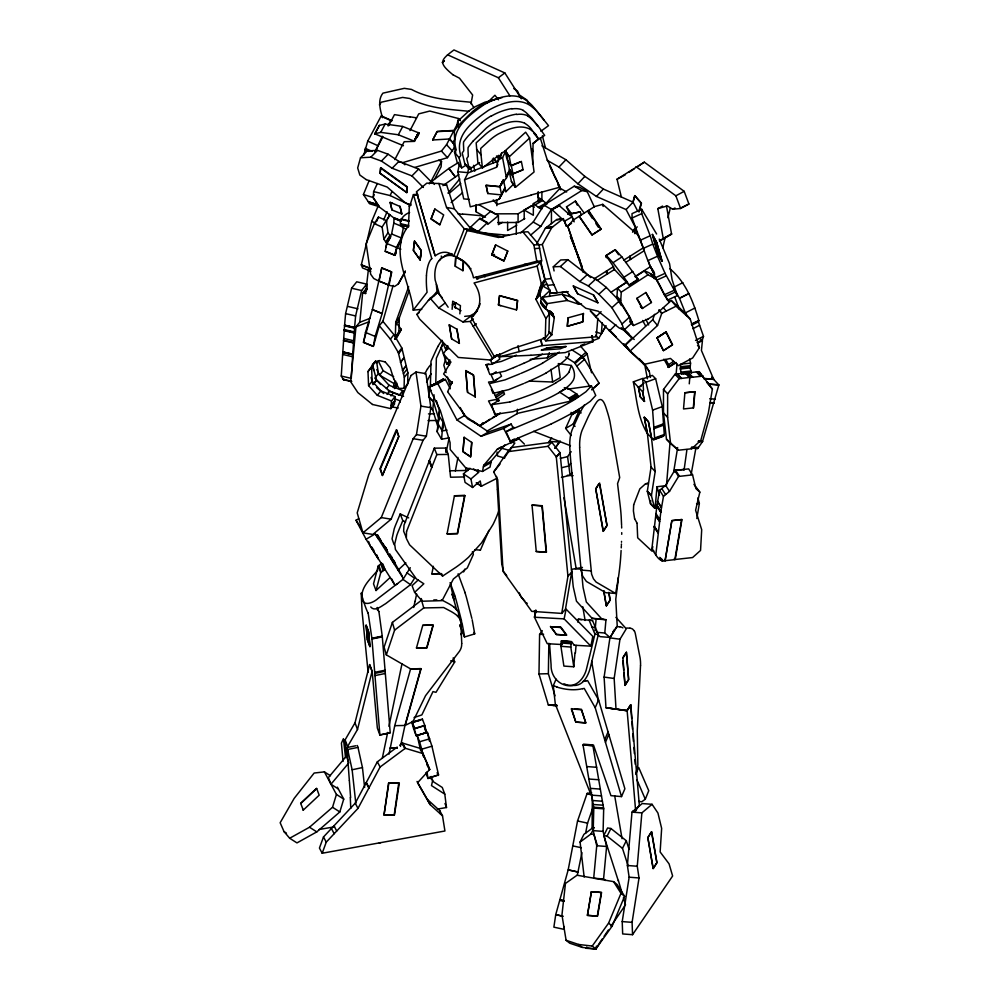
<?xml version="1.0" encoding="UTF-8"?>
<svg xmlns="http://www.w3.org/2000/svg" width="999" height="999" viewBox="0 0 999 999"><rect width="100%" height="100%" fill="white"/><g stroke="black" fill="none" stroke-linecap="round" stroke-linejoin="round"><path stroke-width="1.5" d="M485.502 217.183L476.161 211.825L476.161 204.583M496.853 205.707L496.853 199.588M497.952 222.527L518.019 222.49L518.131 213.774L534.228 204.42M538.174 197.352L538.174 193.007M343.893 379.133L343.431 379.72L341.258 376.036L344.568 325.349L345.604 313.624L351.598 288.224L361.613 290.522L366.72 284.128L356.718 281.805L351.611 288.199M352.709 354.558L354.57 327.722M406.094 537.112L403.633 531.206L403.996 525.174L434.315 448.164L445.704 448.052L448.251 454.445L450.561 477.222L464.535 476.935M406.556 531.468L431.755 467.482L429.333 460.826M465.859 371.378L467.569 392.407L475.312 396.878M473.651 376.373L473.551 375.075L465.846 371.178M467.182 387.587L467.232 388.199M592.082 828.109L592.332 799.437L591.346 793.506M499.875 186.601L506.456 177.972L502.559 157.68L498.239 159.952L496.528 167.258L464.56 179.87L470.254 206.818L497.889 199.75L499.475 198.676L505.144 187.887M557.255 705.893L548.326 704.944L538.985 673.963L539.597 634.427L542.27 630.681M555.032 695.804L548.364 673.688L548.838 643.269M621.728 534.315L621.728 532.642M458.553 615.721L458.591 614.522A13.074 8.579 -16 0 0 458.341 612.612L458.279 612.437A16.583 10.889 -16 0 0 457.53 610.876L454.17 607.28M393.693 378.771L398.951 388.424L404.096 388.336L404.32 377.285L398.289 352.485L390.397 339.148L379.32 325.724L382.892 321.303L393.968 334.727L401.86 348.064L407.892 372.864L407.667 383.928M532.667 163.936L533.066 144.093L538.311 138.674L537.287 136.9A51.436 38.012 -39.1 0 0 536.288 135.327L536.163 135.152M408.653 286.676L395.729 322.327L395.342 336.938L401.336 329.458L397.764 324.725M409.14 290.771L399.313 317.869L398.926 332.48L395.204 338.873M441.945 346.004L436.351 358.241L435.776 383.354L430.382 386.388L431.006 361.276L436.588 349.038A95.305 77.822 60.4 0 1 437.824 346.778L438.086 346.328M603.583 878.983L593.693 878.233L596.74 845.753L593.206 830.619L593.806 808.079L583.016 744.929L592.894 745.666L603.683 808.79L603.096 831.355L606.618 846.465L603.571 878.958L605.419 880.506M464.523 636.838L464.398 635.676M474.001 632.392L474.712 633.903L472.177 619.742M478.658 306.631L478.571 306.88A32.405 27.035 38.2 0 1 477.709 309.166L477.51 309.603A33.616 28.059 38.2 0 1 475.886 312.55L475.611 312.949A34.341 28.659 38.2 0 1 473.563 315.559L473.239 315.909A34.103 28.472 38.2 0 1 471.353 317.707L494.542 356.93L512.986 348.451L545.279 338.062L545.816 318.519L536.026 299.5L541.333 283.953L544.967 279.32L540.759 261.488L477.634 278.396M547.352 309.84L549.45 313.911L548.913 333.416L545.279 338.062M400.012 402.272L400.062 400.824L394.343 398.651M400.462 746.415L404.945 725.461L420.816 668.681L410.601 668.905L386.326 654.869L394.605 630.144L423.751 607.941L443.631 607.529L450.874 611.376A70.355 46.179 -16 0 1 456.418 614.984L459.765 618.593A16.583 10.889 -16 0 1 460.514 620.154L460.564 620.329A13.074 8.579 -16 0 1 460.814 622.252L461.75 643.443M621.528 541.383L621.49 542.22M640.509 665.621L637.262 730.931L637.861 765.022L635.913 773.313M633.666 504.82L633.416 510.951L634.59 518.656M400.986 220.567L394.056 217.745L393.818 223.127L403.521 227.098L401.311 237.849L396.503 247.44L394.892 255.245L385.177 251.298L395.142 255.357M501.735 563.96L503.421 571.266L506.743 575.711M621.428 544.005L621.39 544.93M404.096 388.336L407.667 383.878M621.341 545.891L621.253 547.889M361.601 290.547L355.607 315.934L354.57 327.784L344.568 325.462M341.258 376.036L351.261 378.359L352.722 354.583L342.707 352.247M426.473 275.749L426.411 276.823A33.154 11.701 84.6 0 0 426.436 284.615L426.461 285.19A34.266 12.1 84.6 0 0 427.085 292.257L413.236 310.152C410.614 282.367 388.249 251.273 408.541 225.886L409.24 207.617L413.436 194.605L417.694 194.218M497.377 489.772L501.735 563.886M621.353 305.544L616.87 298.014L617.482 288.286L626.373 282.517M648.164 318.981L633.466 325.512L630.381 318.194L620.654 301.848L621.278 292.133L617.482 288.286M377.335 183.541L373.626 191.608L373.239 197.627L379.295 206.993L393.943 217.982L400.986 220.841M380.157 173.376L380.507 168.007L407.13 187.2L406.78 192.545L380.157 173.376L406.755 192.582L407.342 186.85L380.744 167.62L380.144 173.339M406.755 192.557L407.13 187.2M438.661 160.265L441.496 161.413L441.121 166.771L434.877 178.709M452.122 309.328L452.697 301.186L460.452 305.657L459.865 313.861M462.899 270.717L463.261 260.901L455.731 256.556L455.169 266.233L462.912 270.704L463.586 261.126A32.08 20.03 64.4 0 1 465.721 262.962L469.006 266.383M670.366 207.73L667.919 217.757M405.631 229.008C395.392 225.225 402.035 214.872 409.602 212.537M498.464 304.982L516.483 309.927L517.557 300.687L499.525 295.754L498.476 305.095L499.537 295.592L517.569 300.399L516.495 309.902M590.609 793.83L555.319 704.145L553.284 685.701L556.093 679.133M665.159 560.614C658.578 562.499 655.232 553.084 651.847 549.138L656.892 505.806L659.577 490.334L665.596 485.364L674.65 470.454L688.648 468.881L692.569 474.887L695.866 488.548L699.837 492.12L695.604 510.227L701.698 529.707L700.549 550.424L692.594 557.554L675.249 559.477L681.93 519.505L671.865 520.616L665.034 560.689L674.824 559.627L681.643 519.58L671.852 520.641L665.172 560.601M655.769 555.132L660.814 511.8L663.486 496.328L669.517 491.371L678.571 476.448L692.557 474.875M471.64 442.37L470.479 456.768L462.999 451.66L464.135 437.275L471.865 442.52L470.716 456.905L462.974 451.673L464.16 437.287M517.095 413.823L517.445 409.303M567.981 318.007L567.295 326.298L582.717 321.903L583.478 313.424M595.716 331.98L601.361 333.678L602.222 322.814M666.483 485.402L670.042 442.47M372.527 404.483L390.859 408.641L391.521 400.999L395.08 396.578L380.919 390.921L372.165 381.218L371.553 367.195L375.724 361.151M395.092 396.578L394.443 404.22L390.859 408.641M576.061 645.342L575.399 653.034M577.996 622.315L578.246 619.243L581.668 619.617M428.746 395.442L429.333 388.561L431.218 384.615M448.976 437.912L441.558 439.21L437.162 431.768L438.037 427.26L432.779 409.99L434.066 394.817M437.162 431.768L439.448 410.701L436.388 400.649M438.499 421.765L439.448 410.701M442.794 422.402L442.245 430.944L443.369 422.627L438.573 415.259M441.558 439.21L442.957 422.702M597.839 318.281L596.253 336.788L545.791 340.871L543.294 337.762M627.384 865.471L631.992 812.137L642.182 803.558L652.072 804.307L657.941 813.036L661.65 828.421L660.127 851.935L669.068 863.86L672.627 875.998L632.542 934.702L622.664 933.94L622.215 921.602L629.145 877.209L627.384 865.496L637.262 866.245L639.023 877.946M676.098 374.575L677.022 363.786M637.262 866.22L641.87 812.886L652.06 804.307M684.889 392.794L683.516 408.953L693.581 407.867L694.967 391.708L684.864 392.769L694.667 391.708M689.26 383.828L689.785 377.697M693.306 407.892L694.68 391.783M560.914 646.316L563.886 666.083L573.776 666.783L574.987 652.934M650.761 500.649L650.499 503.721L654.607 508.179L651.41 495.641L655.182 471.516L651.485 437.774L648.451 421.778L644.28 417.207L648.388 421.64L651.485 437.762M595.054 630.719L596.116 618.955L592.07 618.294L576.473 601.198L573.276 586.9A130.182 48.551 -85.4 0 1 572.877 583.266L571.603 569.33L582.454 567.432M618.069 581.081L615.771 599.2L617.232 626.186L609.964 637.437L604.782 633.004L605.968 619.742L601.922 619.093L586.326 601.985L583.129 587.687A130.182 48.551 -85.4 0 1 582.729 584.053L581.468 570.129M665.259 485.739L656.992 486.75L655.094 508.241L650.499 503.746L647.315 491.296L651.073 467.07L647.377 433.329L644.255 417.22L647.315 433.366L651.485 437.774M681.73 374.2L680.319 368.993L680.769 364.185L690.559 363.124L689.56 359.003M691.533 373.151L690.122 367.932L690.559 363.124M370.204 318.269L359.54 322.402L355.969 326.835L350.674 381.743L357.842 392.582L372.502 404.483M690.921 448.076L697.714 448.551L702.459 441.683L718.843 384.99L713.698 379.383L701.423 350.474L702.434 340.609L698.076 342.869M359.79 322.44L362.637 293.057L366.895 288.686L362.649 293.032M570.804 647.052L560.914 646.291L561.513 641.021L571.391 641.758L570.804 647.027L573.776 666.783M365.659 293.531L368.431 269.243M556.168 626.785L560.414 627.06L566.346 635.227L556.455 634.49L550.524 626.373M420.142 259.877L421.203 250.649L414.46 241.184L413.399 250.412L420.104 259.94L421.241 250.474L414.51 240.934L413.374 250.412L420.142 259.877L421.228 250.649M549.425 296.441L550.137 290.297L542.332 285.789M348.364 761.513L346.378 756.168L345.117 739.847L355.007 722.826L369.618 664.597L372.177 671.453L377.347 728.059L379.882 735.039L390.222 732.829L382.242 636.126L371.89 638.274L379.882 735.027M689.822 377.41L679.133 378.671L667.632 393.856L667.607 417.332L670.579 443.606L678.371 450.212L691.72 448.776M402.085 396.753L402.834 390.671L389.073 385.252L386.351 388.611M569.043 354.27L569.068 353.571A56.506 12.013 -21.2 0 0 568.918 352.859L568.906 352.834M548.863 314.46L549.3 311.538L554.283 317.757L551.735 334.84L545.791 340.871M389.073 754.12L394.73 725.674L410.601 668.905M633.179 810.701L635.639 810.826L639.31 805.069L630.794 704.869L627.022 710.726L605.968 707.717L604.108 677.097L609.927 637.861L616.695 626.66L619.917 626.785M614.16 678.458L619.967 639.248L626.735 628.034L629.957 628.171M564.285 926.548L563.873 929.32L553.871 927.159L555.731 914.684L568.181 869.892L577.547 820.978L587.562 823.126L593.006 807.442M362.949 532.829L381.268 517.582L413.174 438.698L416.471 434.627L420.941 406.106L415.996 372.028L425.899 373.626L430.844 407.704L426.361 436.226L423.064 440.297L391.158 519.18L372.839 534.428L362.949 532.829L357.205 512.874L368.731 474.787L411.051 375.499M632.542 934.702L632.092 922.352L639.023 877.959L629.145 877.184M674.65 471.928L673.875 470.566L677.647 447.552M684.053 470.192L686.937 449.562M396.378 386.388L394.593 388.611L396.403 386.388L396.928 383.191L393.344 387.649L394.031 383.529L395.804 381.281M561.725 613.411L567.944 576.273L556.293 456.83L547.989 446.316L507.792 451.698L493.693 471.953L497.714 479.707L503.084 571.416L531.718 611.363L561.725 613.411L565.459 609.278L571.678 572.14L560.027 452.697L551.723 442.195L511.525 447.564L507.792 451.698M597.29 916.108L601.298 892.482L591.408 891.745L587.4 915.371L597.302 916.133M586.813 947.015L586.038 948.276L595.928 949.013L596.403 946.065M670.579 443.631L666.458 439.173L663.498 412.899L663.486 389.448L675.024 374.238L699.138 371.628L712.399 389.036L708.353 412.924L700.811 440.347L691.745 448.763M696.803 518.518L699.362 503.446L697.914 497.902M363.698 155.32L367.732 141.121L381.069 116.196L382.442 116.359M471.029 103.884L472.639 95.005L459.503 78.222L452.909 74.738M691.158 474.313L695.841 448.339M652.797 546.59L651.972 551.148L637.687 537.824L637.05 523.301M382.53 117.682C380.219 109.902 377.36 100.237 382.904 93.157L404.308 88.337L411.476 89.423C429.995 99.351 450.512 100.187 470.754 102.235L473.838 107.68M355.969 326.823L369.305 321.653L363.361 342.345L373.326 346.403L375.174 336.363L382.118 313.611L391.471 271.865L381.755 267.907L372.415 309.665L365.472 332.417L363.624 342.37L373.339 346.328L379.308 325.736M569.755 446.565L570.017 451.186A210.427 78.359 -85.7 0 0 570.704 460.576L581.131 570.142L582.617 576.061L586.401 581.443L605.781 592.719L615.646 593.443L618.381 577.834A106.918 39.81 -85.7 0 0 619.892 566.008L620.067 564.398A88.774 33.054 -85.7 0 0 620.329 561.6A126.486 47.103 -85.7 0 0 621.103 550.499M450.299 388.773L445.354 379.383L436.388 382.892L428.858 387.25L440.322 410.514L450.087 442.607L450.212 449.5L465.721 467.882L482.505 471.441L483.666 465.409L497.315 449.225L501.098 447.04M504.845 444.88L491.196 461.063L490.047 467.095L482.505 471.441M581.918 852.572L577.347 875.049M585.589 833.378L587.549 823.151M454.433 495.766L464.935 495.554L457.579 533.616L447.077 533.828L454.433 495.766L464.635 495.504M464.635 495.529L457.292 533.578L447.065 533.816M455.332 470.979L457.967 457.38M465.534 470.766L466.121 467.744M480.394 550.162L488.923 530.319M344.568 325.349L354.57 327.635M590.871 646.141L564.135 618.881L566.083 609.128L592.819 636.4L590.871 646.141L574.213 645.217M385.964 247.39L386.75 243.469L391.608 233.903L393.818 223.139M385.164 251.311L386.788 243.506L390.047 238.199M389.036 285.252L391.733 272.053L381.755 267.982L379.046 281.219L373.726 278.496L370.679 274.25L366.158 243.606L374.325 223.664L378.459 217.095L386.226 220.492L387.999 232.667L390.871 236.888M382.28 758.341L387.687 732.429M388.948 726.335L401.973 663.86M413.711 607.467L414.985 601.373M415.06 601.56L416.645 593.93M446.228 451.985L449.088 438.236M440.571 573.663L431.818 573.863L433.391 566.308M395.154 255.357C393.531 253.796 403.621 234.166 400.387 243.519M469.38 199.413L463.711 198.888L457.804 171.716L459.403 164.198M469.018 166.621L467.732 172.627L457.804 171.716M370.841 271.253L362.5 267.932L361.351 264.81L371.69 221.453L377.947 206.493M662.824 247.777L665.147 237.525M431.143 776.435L432.667 780.456L431.493 785.601L444.78 794.13M500.624 157.442L501.648 153.047L505.969 150.774L507.942 161.014M432.692 139.985L437.087 131.668L453.871 130.657L449.5 138.973L453.546 143.394L449.55 138.973L432.692 139.985L437.15 131.431L453.996 130.394L456.993 124.7L458.441 118.519L429.795 111.051L418.731 113.874L409.99 130.594M574.4 685.526C583.428 685.277 587.899 676.036 590.097 668.556L598.351 634.49L592.507 620.491L589.098 620.129L594.942 634.128L586.688 668.194C584.752 677.26 577.222 687.737 566.683 684.79M345.117 739.847L347.602 746.528L357.505 729.482L372.115 671.253M376.024 590.534L380.706 572.727L384.19 569.83L381.693 563.174L378.209 566.046L373.526 583.866L376.024 590.534L390.234 577.41M615.646 593.468L596.091 582.055L593.431 578.771L591.583 574.113L580.569 461.326A210.427 78.359 -85.7 0 1 579.882 451.935L579.62 447.302M632.729 202.872L634.677 195.729L641.133 203.147L638.798 211.713M572.777 845.903L581.356 847.714M632.929 202.735L634.889 195.567L641.495 203.209L639.148 211.8M377.497 150.35L367.232 150.911L360.514 157.767L357.679 167.957L359.815 175.012L366.171 179.583M498.226 159.99L501.648 153.047M386.301 222.702L387.55 218.232L390.297 214.822M426.948 647.714L416.471 647.926L422.777 625.337L433.266 625.124L426.96 647.714M382.542 322.477L393.169 285.364M388.161 218.606L389.398 214.348M577.559 820.953L587.112 793.443L591.633 792.694M453.846 255.769L464.31 228.821L446.578 207.48L438.861 183.504L426.81 183.142L416.433 191.82L435.102 255.619M289.673 838.248L309.503 827.234L332.53 807.279L336.426 794.442L324.4 771.877L314.148 773.039L294.168 798.401L280.157 822.739L284.041 831.63L289.673 838.248L296.965 842.906L316.808 831.892L339.835 811.937L343.731 799.1L337.362 787.15M659.59 521.266L655.681 515.197M445.904 358.067L443.831 365.222L446.116 372.627M669.842 268.743C685.726 281.893 693.231 301.461 698.9 320.654L698.039 320.829L703.508 336.338L702.372 339.847L697.04 342.57M421.528 600.212L392.395 622.402L384.103 647.14L386.326 654.869M441.258 347.527L443.032 342.37M536.026 299.5L539.66 294.867L544.967 279.333M668.781 301.71L671.241 300.487L685.426 313.311L690.222 319.068L699.425 347.627L692.657 357.967L678.346 365.622L670.466 358.429L644.043 364.385L629.845 351.273L625.062 345.517L652.722 319.742L654.582 314.335M629.857 351.261L657.517 325.487L661.775 313.299L676.036 306.231L690.222 319.068M498.988 510.239L497.827 513.461A132.904 101.598 -21.7 0 1 493.044 524.45L481.593 542.844L468.531 557.255A107.43 82.13 -21.7 0 1 455.944 567.257L442.582 576.098L409.602 544.83L406.356 538.461L406.531 531.555M479.308 306.169L479.47 305.694A32.405 20.23 64.4 0 0 480.069 303.696M703.933 378.758L713.711 379.37L711.6 377.147L713.698 379.383L703.983 378.484M375.324 151.161L382.28 136.264M323.489 836.962L319.43 848.064L322.19 853.246L380.681 842.644M322.19 853.246L326.248 842.157L358.004 808.366L380.095 767.02L405.307 748.288L423.064 753.596L429.707 769.455L417.582 782.754L430.057 804.557L442.507 815.846L444.93 830.993L379.283 842.906M633.666 504.807L639.835 488.886L645.541 483.803L648.289 483.154M549.288 311.626L554.27 317.844L553.059 314.21C548.264 310.289 536.438 305.007 542.307 297.39L562.362 294.243L573.588 297.927L578.596 304.146L581.53 303.958M545.429 308.816L547.29 303.609L542.307 297.365M434.315 448.164L436.85 454.557L431.755 467.357M462.525 214.335L457.954 213.786M477.097 232.492L469.555 228.134L479.92 218.269L487.475 222.602L487.787 224.413L498.401 215.584L490.859 211.239L481.431 219.093M487.462 222.615L477.097 232.48M498.476 237.45L467.082 230.444L456.705 257.305C465.184 260.689 471.815 268.768 473.464 277.822L536.738 261.251L541.808 260.989L538.961 244.718L527.971 231.793L522.902 232.03L498.501 237.45M491.77 254.87L495.616 244.905L507.754 251.074L503.896 261.064L491.758 254.882L494.293 254.745M434.877 209.041L431.006 219.018L439.797 224.9L443.681 214.922L434.902 209.028L431.131 218.744L439.91 224.625M507.742 251.086L503.983 260.801L491.858 254.62L495.629 244.905M530.207 359.365L547.29 357.854L549.35 352.684M635.776 774.475L638.636 767.357L648.751 790.696L645.304 799.237L641.72 801.785L638.648 801.398M479.021 306.943L474.65 313.274M376.685 221.366L378.434 217.095M363.411 194.543L373.027 197.477L379.308 206.706L369.692 203.784L363.411 194.555L369.205 180.444M373.014 197.465L374.175 194.655M566.096 940.271L578.596 944.467L592.245 946.041L608.578 923.151L620.991 893.331L613.561 881.642L577.06 875.236L565.459 883.453L561.95 914.984L566.096 940.271L569.692 943.181L582.192 947.389L595.841 948.963L612.175 926.073L624.587 896.253L617.17 884.565L613.561 881.642M383.691 219.88L387.1 211.726M396.815 429.97L398.788 436.526L382.43 475.474L379.932 468.818L396.303 429.832L398.788 436.526L382.43 475.474L380.482 468.681L396.016 432.305M606.181 255.519L606.393 257.355M583.466 744.143L593.481 745.029L610.938 795.654L621.515 796.603L595.204 707.692L598.576 699.874L587.587 680.581L586.076 680.931M604.695 739.76L608.066 731.93L598.576 699.874M605.456 742.282L608.816 734.465L608.066 731.93M621.515 796.603L624.887 788.773L608.816 734.465M408.666 517.869L400.237 513.923L395.367 525.649A129.92 96.391 -21 0 0 394.23 528.783L392.058 538.848L394.081 544.655M400.237 513.923L402.797 520.604L397.927 532.317A129.92 96.391 -21 0 0 396.79 535.452L394.692 544.08L395.442 549.525L416.421 578.945L423.826 583.766L414.622 592.357L422.227 601.223L442.082 600.636L453.396 578.983L467.295 567.944L473.376 554.433L472.352 551.773M463.598 571.94L464.822 569.093M326.248 842.157L323.501 836.95L355.244 803.184L377.335 761.837L397.202 747.065M565.634 428.384L571.753 414.76L579.27 410.389L579.02 409.503L571.49 413.861L571.74 414.735M571.241 435.502L565.634 428.409L573.164 424.038L579.283 410.402M373.626 191.608L390.134 195.554L391.983 191.521M399.912 206.256L401.66 213.898M447.764 391.471L451.873 382.629L443.631 373.951L450.724 362.3L448.539 359.777M401.286 237.924L391.571 233.966M426.573 381.993L429.757 375.799M464.56 179.87L467.969 172.964L498.551 160.914M496.528 167.27L497.902 164.498M502.534 157.692L505.969 150.774M502.597 181.081L499.862 186.626L486.063 185.24L487.799 193.531L501.61 194.917L499.962 186.788L503.471 179.77M500.474 185.564L503.409 179.683M506.206 176.698L509.627 169.793L509.865 171.041L507.954 173.451M506.456 177.972L509.815 170.754M499.238 198.851L505.019 188.012L501.598 194.905M499.475 198.676L502.897 191.771M653.746 439.76L654.62 438.012L652.609 410.127L645.978 382.267L642.707 378.908L652.372 375.399L655.631 378.683L662.287 406.605L664.285 434.49L663.411 436.238L653.733 439.76L651.548 437.924M424.787 373.888L427.347 369.006M584.165 877.047L580.082 842.057L583.903 834.365L593.593 827.259M580.082 842.057L590.983 833.99L594.18 827.634M618.369 880.993L603.758 835.601L607.579 827.971L610.913 828.496L626.311 840.746L629.12 849.475M603.746 835.576L607.08 836.113L610.926 828.508M628.096 865.808L622.477 848.351L626.311 840.746M375.012 151.823L382.917 136.701M388.673 125.712L394.468 114.635L410.239 117.108M394.842 159.59L404.183 141.708L414.448 141.383L418.506 132.805L414.248 141.221M414.073 141.096L418.469 132.78L402.697 126.461L385.139 124.051L379.395 125.399L374.725 133.804L380.744 132.368L398.326 134.778L414.073 141.096L418.556 132.542M398.626 161.801L402.859 162.6L441.433 151.061L446.541 144.68L449.525 138.986M430.394 182.642L441.496 161.413M414.822 167.432L447.452 157.68L454.97 146.728M375.012 133.716L379.395 125.399M380.744 132.368L385.139 124.051M398.326 134.778L402.722 126.473M414.373 141.321L418.681 132.954M416.496 137.949L418.831 133.067M417.32 136.913L419.193 133.354M387.899 125.774L390.709 120.529L392.083 120.692L382.305 116.359M389.036 285.277L394.468 286.501L398.226 284.053L405.319 270.904M405.182 272.228L398.226 284.053M394.855 339.148L401.323 329.433M396.266 338.624L401.336 329.458M394.892 338.911L399.3 331.044M536.6 243.918L545.392 228.222L556.868 219.38L563.336 218.644L566.396 226.323L571.54 223.401M540.147 261.476L544.805 279.208L550.874 293.319L557.355 292.607L551.286 278.596L542.332 244.505L551.86 227.485L545.392 228.222L551.873 227.485L563.336 218.644L557.117 219.98M431.943 746.216L438.549 774.912L428.009 778.508L426.96 771.865M438.236 775.486L437.137 772.639M590.334 341.708L598.676 338.411L604.944 327.734M601.361 333.678L606.081 325.699M551.323 423.863L550.786 424.125A95.242 13.511 -24.2 0 1 548.114 425.399L510.377 441.321L506.068 431.693L543.793 415.784A95.242 13.511 -24.2 0 0 546.465 414.51L547.002 414.248A65.372 9.278 -24.2 0 0 574.9 399.4L585.951 391.745L591.42 385.864L595.754 395.467L590.272 401.361L579.42 408.828M599.812 942.581L595.928 949.013M448.539 359.765L443.406 353.858L447.877 347.053M567.956 576.248L571.69 572.115M460.676 634.565L463.086 630.644M453.171 657.904L454.732 661.925L435.976 692.332L432.979 691.595L421.865 714.897L414.061 717.557M396.491 247.452L386.788 243.494L383.891 239.248L382.118 227.073L386.226 220.492M383.891 239.248L387.999 232.667M385.776 242.02L389.885 235.439M386.176 242.607L390.297 236.039M386.576 243.207L389.872 237.949M396.815 247.54L400.986 240.996M394.892 255.257L396.291 253.009M377.809 569.992C371.616 578.009 360.864 586.425 361.938 597.877C362.687 607.579 373.888 602.459 378.122 598.389L402.984 579.383L410.289 567.707M370.729 606.955C374.875 612.125 381.593 605.894 385.614 603.696L410.489 584.677L414.535 578.196L407.043 572.902M533.241 222.04L543.893 205.157L551.448 209.49L581.78 190.559L587.225 191.646L594.355 206.98M530.506 235.252L540.759 226.411L551.436 209.503M598.601 484.178L595.679 488.798L603.346 531.206L607.005 525.486L599.625 483.041L595.791 488.911L603.159 531.356L606.98 525.486L599.625 484.59M612.799 632.105L614.26 629.807M622.639 657.954L625.574 653.371M616.883 709.128L626.91 710.564L630.719 704.857L627.135 710.651L635.639 810.801M654.208 526.56L658.141 532.529M521.341 98.776L504.845 72.952L453.958 49.95C439.822 60.44 438.524 62.837 452.884 74.725M599.825 942.569L602.385 938.798M604.095 936.288L608.366 930.007M610.938 926.248L624.612 906.155M379.395 104.87L381.218 102.223L402.609 97.415L409.777 98.501C428.296 108.416 448.826 109.253 469.055 111.301M391.508 400.986L377.347 395.342L368.594 385.626L367.982 371.578L375.624 360.926M500.074 464.023L493.693 471.953M504.47 457.692L511.525 447.564M441.77 340.622L445.492 348.838L447.764 345.629M648.189 318.981L657.305 313.062L669.555 302.098C660.651 292.033 659.128 274.413 644.155 270.979L635.264 276.748M568.893 372.327L571.328 365.472L559.328 363.648M548.264 442.707L551.76 437.862M554.957 448.264L560.202 441.009M482.754 422.764L480.319 426.123L472.814 421.029M509.453 450.524L514.86 443.069L512.037 442.245M560.364 458.404L567.532 456.655L571.178 451.685M570.629 463.474L568.843 465.971L561.625 467.707M561.475 477.372L570.092 475.274L571.915 472.789M555.007 448.239L559.515 442.107M663.486 389.448L667.632 393.856M422.053 719.642L422.415 719.093L424.775 725.424M466.583 164.81L461.713 167.882L457.167 162.325L454.52 152.21L456.256 149.95C449.488 129.283 469.518 114.785 484.253 104.533C497.115 97.465 515.359 90.622 527.984 101.748M461.7 167.882L459.053 157.767L460.789 155.507C453.983 134.828 474.075 120.355 488.798 110.102C501.648 103.034 519.892 96.179 532.517 107.318A64.885 47.94 -39.2 0 1 536.763 111.126L548.513 125.649L540.884 131.244M432.23 297.627L437.013 291.308A34.266 12.1 84.6 0 1 436.376 284.24M446.541 144.68L452.584 151.274M441.246 347.552L446.828 364.098L450 359.99M478.833 306.468A29.67 24.763 38.2 0 0 474.063 282.967L537.112 266.096L540.759 261.476M540.172 287.3L543.968 282.242M539.472 289.348L543.106 284.74M538.711 291.621L542.345 287.013M536.85 297.065L540.484 292.457M536.575 297.839L540.209 293.231M536.263 298.763L539.897 294.156M545.816 318.519L549.45 313.911M632.891 230.931L635.514 227.635L626.123 209.59L596.44 196.441L577.909 183.816L558.941 167.083L546.977 160.177M632.554 232.218L637.212 226.835M374.588 362.137L372.789 364.398L373.688 370.504M376.611 361.426L378.396 373.638L374.812 378.146L380.619 384.465M399.238 395.167L402.834 390.671M408.841 206.156L410.726 203.808M362.899 293.069L366.483 288.611M363.311 293.144L364.223 293.294L366.021 291.071M395.716 322.352L399.313 317.869M395.641 325.087L399.238 320.629M376.486 363.161L378.271 360.926L383.166 370.704L393.668 376.773M394.031 383.529L379.583 375.162L383.166 370.704M387.038 394.418L389.785 391.121L403.584 396.341M390.996 395.929L393.681 392.595M390.397 339.148L393.956 334.702M367.982 371.603L371.553 367.195M368.594 385.626L372.165 381.218M398.289 352.485L401.848 348.052M398.551 353.721L402.122 349.3M403.958 357.967L400.399 362.412L403.971 358.004M377.322 395.329L380.919 390.921M402.485 370.304L406.056 365.896M402.51 370.392L406.081 365.984M403.396 373.801L406.968 369.38M404.32 377.285L407.892 372.864M391.121 405.569L394.73 400.899M391.121 405.644L394.692 401.223M497.027 354.87L490.509 360.002L458.291 357.455L419.592 319.056L416.92 314.423L430.157 298.276L437.574 292.457L442.345 297.839M437.574 292.457L433.691 296.266M447.952 193.119L459.765 178.933M338.399 788.998L330.956 784.24L328.409 777.547L346.366 756.181M330.956 784.24L348.863 762.836M583.029 271.815L567.832 226.361L573.176 220.08L579.295 216.221L592.02 234.94L601.211 229.146L588.511 210.414L594.617 206.556L602.747 204.345L603.134 206.443M473.002 141.184L486.313 128.109A58.691 43.369 -39.2 0 1 491.383 124.188L494.343 122.265A25.712 19.006 -39.2 0 1 495.317 121.703L495.716 121.491M547.989 446.316L551.723 442.195M556.293 456.83L560.027 452.697M556.318 457.067L560.052 452.934M545.591 203.734L560.102 188.212L566.658 191.995M429.657 182.967L448.901 168.406L458.616 162.425M558.941 167.083L565.933 159.728L584.852 176.411L603.359 189.036L633.054 202.185L637.749 211.214M577.909 183.816L584.852 176.411M596.428 196.441L603.371 189.048M626.123 209.59L633.054 202.185M447.477 377.048L449.75 384.44L452.372 381.668M490.521 360.002L494.567 356.356M429.22 183.654L431.143 181.693L418.668 169.056L398.901 161.413L388.149 154.233L381.418 161.076L370.804 157.205M381.431 161.076L392.157 168.244L398.901 161.413M392.182 168.257L411.938 175.899L418.668 169.056M429.208 183.629L431.118 181.681M641.096 360.589L644.23 363.973L624.387 345.642L595.716 317.033L601.098 311.651M609.402 331.056L615.859 324.613M624.387 345.642L631.917 338.112L621.216 327.697M504.07 189.46L505.881 191.696L514.448 183.292M487.225 102.76L494.917 95.255L498.551 99.775M541.308 298.626L550.137 290.297M300.774 803.483L316.683 788.523M303.259 810.127L319.18 795.192L316.608 788.336L300.674 803.283L303.271 810.139L302.922 809.277M423.089 753.608L420.317 748.413L402.572 743.094L399.687 745.217M404.92 748.563L402.185 743.356M573.438 286.014L577.659 293.806L597.889 302.822L593.656 295.017L573.189 285.901L577.672 293.781M398.052 570.129L405.856 562.849M418.206 579.957L412.063 585.689L414.622 592.37M431.705 258.641L431.768 258.591A29.633 10.465 84.6 0 0 426.423 275.699M441.683 257.642L441.633 257.692A29.633 10.465 84.6 0 0 439.498 260.577M553.271 266.82L560.389 266.521L567.832 259.678L587.187 274.675L595.754 279.058L606.306 287.4L619.343 300.886L629.47 317.12L631.43 323.289L623.975 330.12L619.155 327.959L598.164 311.201L585.839 308.279L569.13 294.942M560.402 266.521L579.745 281.506L587.212 274.688M579.745 281.506L588.311 285.901L595.766 279.071M588.324 285.901L598.863 294.23L606.331 287.425M622.027 323.963L611.9 307.717L619.343 300.886M629.47 317.12L622.027 323.976L623.988 330.12M512.562 173.901L523.076 169.855L521.353 161.501L510.964 165.509L509.278 156.756L505.257 150.724L525.636 132.193L529.607 138.062L534.065 172.015L515.422 187.312L512.549 173.913L509.39 169.268M509.278 156.756L529.607 138.062M448.251 255.22L450.012 253.883M565.509 356.88L574.487 362.662L581.755 356.206L584.54 359.365L599.1 383.254L591.833 389.697M590.197 387.025L574.65 362.862L581.93 356.406M575.174 363.449L582.454 356.993M577.26 365.809L584.54 359.365M591.82 389.672L599.1 383.229M580.656 356.943L585.864 352.36M581.93 358.429L587.112 353.821L580.906 346.591M449.3 193.294L460.689 183.466M451.136 202.56L462.525 192.732M520.691 232.867L533.229 222.053L540.771 226.386M496.428 478.571L481.256 486.276L480.232 480.969L472.589 487.462L465.059 482.392L463.436 473.851L469.992 468.244M472.564 487.475L470.941 478.946L478.596 472.402L478.096 469.755M481.78 122.54L468.469 135.614A58.092 42.92 -39.2 0 0 464.535 140.534L463.636 141.833A11.051 8.167 -39.2 0 0 463.536 142.47L463.486 143.269A31.856 23.539 -39.2 0 0 463.461 144.056L463.761 150.749L462.212 153.009L464.81 163.711L469.355 169.281L479.632 162.575M384.19 569.83L384.877 569.28L382.854 563.96M428.396 300.412L431.58 297.927M416.92 314.423L419.043 312.749M430.157 298.276L438.736 307.967L445.117 302.997M438.761 307.967L463.037 321.99L470.741 316.159L473.489 315.946M463.049 321.99L470.204 321.428L473.376 318.943M492.445 358.017L473.214 326.286L476.386 323.801M490.946 359.565L496.778 354.857M377.722 535.127L379.245 539.098M493.618 128.534A37.425 27.66 -39.1 0 0 485.626 134.228L476.161 142.869L477.859 162.375L482.405 167.957L498.863 155.27L499.175 159.028L497.365 156.806M644.23 382.942L638.473 387.325L640.297 396.878L644.53 401.448L642.707 391.895L643.506 390.022L642.694 378.896M444.33 60.951L442.17 62.55L444.355 60.976M447.465 54.733L498.364 77.747L504.845 72.952M556.006 354.657L542.37 363.249M559.765 364.373L546.128 372.952M442.907 185.664L458.866 174.55M411.064 375.487L415.996 372.028M652.06 276.099C659.24 273.651 648.039 267.158 649.2 262.262M445.791 350.287L448.326 348.514M492.357 364.248L499.862 359.128L497.977 355.032L490.472 360.139L492.357 364.248L486.301 364.623L488.748 369.88M496.178 371.74L491.183 375.137L494.043 381.368L501.548 376.248L499.825 372.527M497.04 399.263L495.354 395.841L502.847 390.734L504.545 394.155L497.015 399.275L488.523 400.974L496.441 415.909M496.091 397.34L503.583 392.232M447.614 391.795L467.544 418.756L479.845 425.874L489.91 419.23M500.199 413.349L479.857 425.874M625.599 262.462L643.918 250.924L643.344 247.802L623.863 260.09M532.767 143.357L544.667 135.377L537.287 124.9L530.719 118.219A58.104 42.932 -39.2 0 0 528.084 116.296L527.809 116.121M621.403 197.215L617.032 179.233L644.318 162.163L684.178 191.333L688.923 204.008L680.581 208.491L672.627 209.253L667.482 205.931L657.817 208.629L663.261 238.524L659.365 240.846M629.145 172.215L634.203 168.868M637.999 166.346L644.318 162.163M618.543 254.72L615.234 249.825L606.018 255.632L613.473 266.646L594.03 278.896M597.04 280.482L614.048 269.767L613.473 266.646M559.752 380.357L555.744 382.867M562.937 390.085L558.928 392.595M570.254 214.872L566.52 206.843L575.387 201.074L583.99 212.787M587.986 210.677L579.07 216.383L592.02 234.94L600.911 229.196L587.949 210.627L588.361 212.762M634.74 233.629L637.325 231.955M621.902 256.93L615.222 249.7L606.268 255.469L613.024 262.687L621.915 256.943L638.274 279.595L629.395 285.364L613.96 268.918L614.547 270.03M613.036 262.7L623.963 277.223L632.854 271.491M610.814 292.332L627.409 281.568M635.077 276.598L650.461 266.608L654.607 274.438M623.975 277.247L629.12 284.952L637.999 279.196M621.278 292.133L647.951 274.825L656.193 278.783M645.866 292.52L636.738 298.439L642.32 308.466L651.435 302.522L645.866 292.52L651.435 302.522M657.055 337.799L665.933 332.043L672.339 344.88L663.448 350.637L657.042 337.874L666.171 331.93L672.577 344.705L663.448 350.637L657.067 337.812L665.933 332.055M663.96 359.141L668.568 367.432L668.481 364.71L673.551 361.401M668.269 367.108L674.662 363.049M668.381 367.232L674.725 363.112M668.506 367.37L676.198 362.5M543.918 205.145L574.25 186.214L579.695 187.3L587.225 191.646M579.245 408.941L579.195 408.966A65.372 9.278 -24.2 0 1 551.336 423.876M492.457 417.694L495.005 416.171M497.552 414.635L500.112 413.111M659.914 240.984L671.578 234.053L666.42 205.682M455.369 266.371L455.731 256.556A32.105 20.042 64.4 0 0 453.683 255.994C446.178 253.596 438.024 258.729 436.138 266.209A32.405 20.23 64.4 0 0 435.152 280.02L439.523 294.543L448.139 307.217M397.614 583.716L394.992 585.239L366.059 539.26L356.031 520.242L358.653 518.706M366.059 539.26L375.237 533.866L403.346 578.546M518.131 222.477L524.837 218.581M524.2 218.943L524.2 210.002L533.329 215.26L533.354 203.609L540.896 199.238L547.19 203.933M502.36 222.39L498.414 224.663L498.414 215.584M539.285 201.074L541.883 199.575M524.2 210.002L531.743 205.644L534.34 207.155M533.354 203.596L535.077 204.87L542.607 200.524M535.077 204.87L538.411 207.355L545.941 203.009M538.411 207.355L539.66 208.279L545.953 204.67M516.87 225.162L507.629 230.507L507.617 222.14M551.436 223.676L551.436 209.765L558.99 205.407L572.065 216.858L573.551 220.692M551.448 209.753L559.39 205.444M559.727 205.494L551.848 209.802M552.197 209.84L564.522 221.216L572.077 216.87M542.657 286.238L546.715 283.903M445.504 348.838L448.014 347.39M446.828 364.098L450.736 361.85M430.419 386.388L443.481 378.908M449.762 384.428L452.347 382.942M491.845 382.192L497.04 379.183M547.29 357.854L554.832 353.496M529.295 381.106L552.659 382.018L560.189 377.647L558.329 363.524M487 431.093L517.819 413.299L570.829 401.049L578.346 396.678L577.097 394.293L567.257 387.824L564.248 387.699M567.257 387.824L559.702 392.17L569.555 398.651L570.829 401.049M506.068 431.693L513.786 427.235M568.906 398.214L576.435 393.868M569.555 398.651L577.097 394.293M569.805 399.113L577.335 394.767M570.142 399.75L577.672 395.404M510.389 441.308L514.248 439.085M571.703 414.597L579.233 410.239M428.858 387.25L437.787 382.342M430.257 386.688L437.812 383.728L445.354 379.383M488.536 431.943L480.994 436.276L456.93 419.93L464.473 415.621L488.523 431.943L511.201 424.088L513.249 428.084M481.006 436.288L503.671 428.434L511.213 424.088M497.327 449.213L518.706 438.773L514.56 440.609M483.666 465.409L491.196 461.063M483.379 466.908L490.909 462.574M438.124 381.943L443.494 378.921M493.631 128.571C502.784 123.851 514.485 118.644 524.65 123.214M482.08 104.808L481.755 104.982A25.674 18.969 -39.2 0 0 480.706 105.594L477.747 107.53A58.716 43.382 -39.2 0 0 472.689 111.438L459.365 124.5A59.141 43.694 -39.2 0 0 455.694 129.071L454.52 130.769A11.239 8.304 -39.2 0 0 454.433 131.431L454.383 132.155A31.294 23.127 -39.2 0 0 454.37 132.942L454.67 139.635L453.109 141.908L455.719 152.597M491.183 115.921L490.784 116.146A25.712 19.006 -39.2 0 0 489.797 116.708L486.85 118.631A58.691 43.369 -39.2 0 0 481.78 122.552M617.032 179.233L625.362 174.738M636.001 166.633L675.861 195.816L684.178 191.333M657.817 208.666L662.574 206.069M672.627 209.253L675.012 207.979M680.794 207.942L688.91 204.008M682.879 282.642L673.538 287.4L679.507 298.339L686.45 315.609M685.551 312.812L694.879 308.029M691.37 324.238L696.715 321.503M691.72 325.199L698.388 321.79M692.944 328.683L699.6 325.262M695.516 340.434L703.508 336.338M373.813 363.149L379.295 360.589L385.164 361.888M452.447 304.87L456.193 303.034M452.435 305.02L456.181 303.221M656.618 233.991L641.683 209.241L632.03 213.636L632.067 218.007L647.864 260.639L655.406 277.734L664.335 294.767L665.459 296.528L675.112 292.133M632.067 218.007L641.708 213.624L641.683 209.241M640.571 240.135L650.212 235.739L641.708 213.624M643.144 248.476L652.784 244.081L650.212 235.739M647.864 260.639L657.517 256.243L652.784 244.081M655.406 277.734L665.047 273.339L677.322 295.629L667.682 300.012L666.196 297.69M656.705 280.207L666.345 275.811M664.335 294.767L673.988 290.372M464.81 163.711L469.405 169.256L466.745 158.591L468.294 156.331L467.994 149.625A31.856 23.539 -39.2 0 1 468.019 148.826L468.069 148.027A9.715 7.18 -39.2 0 1 468.144 147.44L469.08 146.104A58.092 42.92 -39.2 0 1 473.014 141.184M523.726 363.299L518.681 365.497M523.026 169.618L512.999 173.938L509.502 169.643L507.829 161.526L511.326 165.822L521.353 161.513M516.433 355.132L514.91 355.781M517.669 365.921L516.658 366.358A141.783 29.958 -21.2 0 1 513.623 367.632M512.887 356.643L501.373 361.426L491.608 363.524M511.413 181.531L515.422 187.312L511.413 181.531L509.19 171.304L513.161 177.135M519.905 373.838L504.97 379.895L490.671 383.354M523.663 383.554L508.728 389.61L494.418 393.057M513.623 367.632L505.144 371.128L489.81 374.425L486.051 364.71M530.968 355.282L565.259 352.585L593.019 341.608L591.995 335.664M541.408 350.149L547.315 347.814L566.146 346.466L560.227 348.813L541.421 350.149M580.594 345.567L584.765 343.906M643.019 378.321L633.341 381.83C636.7 399.013 637.837 418.244 647.302 433.354M645.978 382.267L655.631 378.683M641.196 386.288L638.436 387.312L633.354 381.83M652.609 410.127L662.287 406.605M653.671 427.41L663.336 423.888M653.796 428.721L663.461 425.212M654.62 438.012L664.285 434.49M654.145 438.948L663.823 435.427M653.908 439.435L663.573 435.926M522.14 397.839L529.707 395.104A60.165 16.796 -18.1 0 0 555.881 382.867M525.324 407.555L532.892 404.832A60.165 16.796 -18.1 0 0 559.053 392.595M521.203 398.164L509.89 401.948M524.375 407.892L513.074 411.675L496.291 414.173M568.506 214.473L580.182 211.938L581.318 214.76M414.185 730.406L416.208 735.739L426.623 732.417L424.125 725.749L413.711 729.083L412.1 723.313M471.453 171.428L470.554 167.058M464.485 636.987L474.625 633.928M422.415 719.093L412.212 722.077L414.573 728.421L424.787 725.449L426.461 732.766M420.704 750.786L417.157 735.351L427.36 732.367L431.943 746.191L421.74 749.2L423.476 756.755M417.157 735.401L427.372 732.404L429.345 741.008M417.157 735.351L419.543 741.77L429.745 738.798M428.346 777.909L438.549 774.912M531.056 195.017L559.727 187.238L546.778 158.441L540.184 137.737M531.168 195.18L497.002 204.458L493.256 199.887M499.562 353.708L500.099 356.68L541.945 345.642L593.019 341.608M575.112 568.718L582.155 569.28M567.682 214.161L580.194 211.938M582.717 688.748L584.215 688.398L595.204 707.692M486.038 364.722L488.823 364.123M371.915 638.623L382.267 636.5M371.94 638.973L382.292 636.85M374.7 672.339L385.052 670.217M374.787 673.413L385.139 671.278M374.975 675.599L385.327 673.476M379.845 734.939L390.209 732.629M355.769 745.766L346.915 747.577L349.35 780.469M346.915 747.577L347.664 749.487L357.992 747.389L362.45 767.557L364.623 787.424M355.794 803.208L352.135 769.779L362.45 767.557M518.031 213.798L494.867 213.836L478.833 204.658M447.053 430.107L442.27 430.956L437.862 423.501L438.748 418.968L433.479 401.723L428.633 396.815L433.479 401.71M319.18 829.482L334.54 826.822M437.437 809.078L446.491 807.517L444.805 794.23L442.282 787.474L432.642 781.28M547.302 303.596L567.357 300.462L578.583 304.146M491.583 404.67L509.877 401.96M567.569 389.16L591.433 385.851M494.905 99.688L484.965 102.16L475.462 106.593A37.438 27.672 -39.2 0 0 467.47 112.275L458.029 120.941L458.291 126.274M645.541 483.803L648.301 483.454M677.384 373.976L681.63 378.409M494.043 381.381L488.511 382.068L495.354 395.841M685.689 373.077L689.809 377.522L703.259 376.061M546.478 227.385L552.947 226.661M538.461 244.942L542.332 244.505M544.817 279.32L551.273 278.484M547.464 285.389L553.921 284.665M561.663 292.445L568.144 291.708L550.886 293.344M680.531 366.745L690.321 365.684M680.419 368.019L690.209 366.958M680.319 368.993L690.122 367.907M681.156 372.09L690.958 371.029M683.129 374.175L685.938 373.751M673.863 470.554L683.666 469.505M696.565 503.746L699.362 503.421M413.648 195.329L417.894 194.93M413.224 310.14L421.74 309.34M547.177 347.877L565.996 346.528M360.514 157.767L370.791 157.205L377.522 150.35L388.124 154.221M467.082 230.457L472.165 230.207L503.533 237.2M522.914 232.03L533.903 244.955L538.961 244.718M533.903 244.955L534.54 248.564L539.597 248.314M500.099 356.68L530.956 355.282M491.87 254.62L494.468 254.508M567.819 259.678L560.714 259.977L553.271 266.82L554.083 270.954M539.597 634.427L543.618 634.29M538.985 673.938L548.364 673.688M548.314 704.944L556.368 704.707M553.159 705.469L557.18 705.344M431.818 573.851L440.821 573.626M422.777 625.312L432.992 625.112L426.673 647.702L416.458 647.926M394.73 725.674L404.945 725.461M449.587 470.804L468.194 470.429M433.766 599.949L436.825 599.899M410.601 668.868L421.091 668.656L405.219 725.374L412.987 721.515L425.549 695.691L459.49 651.261A21.204 13.911 -16 0 0 461.638 643.468M573.351 685.576C560.764 687.549 550.599 677.347 551.086 664.847L549.55 643.606M428.484 413.898L434.503 413.798M427.972 420.616L437 420.454M436.85 454.557L448.239 454.433M443.618 184.778L446.628 184.865L454.345 208.828L472.102 230.182L464.31 228.821L472.102 230.182M564.135 618.881L534.465 617.232L535.839 610.264L534.465 617.232L547.252 643.706L562.4 644.555M561.263 640.996L571.503 641.57L574.2 645.204M496.378 400.012L499.313 400.187L491.583 404.67L494.767 414.398M536.238 551.46L546.465 552.16L542.257 505.731L532.03 505.032L536.263 551.548L546.153 552.297L541.957 505.944L532.067 505.207M705.344 378.584L713.498 379.158M707.167 381.955L709.165 384.128L718.681 384.802M718.843 384.99L709.165 384.128M709.702 398.738L715.147 399.125M710.102 402.51L714.185 402.797M710.052 402.709L714.135 402.997M698.463 441.133L702.534 441.421M698.401 441.346L702.472 441.633M698.376 441.396L702.459 441.683M691.62 447.053L698.463 447.477M567.332 475.262L573.164 475.674M549.625 441.371L559.527 442.095M550.474 626.748L560.364 627.484M561.5 641.096L571.391 641.833M561.426 641.833L571.303 642.569M561.288 643.006L571.178 643.743M574.413 708.791L581.468 709.315L585.714 722.876L575.836 722.152L571.59 708.578M583.016 744.967L592.907 745.691M586.738 766.558L596.628 767.294M588.873 779.02L598.763 779.757M590.471 788.361L600.362 789.098M591.633 795.154L601.51 795.891M592.532 800.499L602.422 801.235M593.206 804.482L603.084 805.206M593.668 807.242L603.546 807.979M593.806 808.079L603.683 808.815M593.206 830.619L603.096 831.38M596.74 845.728L606.618 846.49M474.962 549.737L480.394 550.124M581.118 570.054L590.983 570.891M631.992 812.137L641.882 812.861M622.215 921.602L632.092 922.339M464.685 316.371L470.154 315.796L474.987 313.099A34.103 28.472 38.2 0 0 476.873 311.301L477.172 310.964A34.341 28.659 38.2 0 0 477.51 310.602M592.057 618.294L602.934 619.243M596.116 618.955L605.968 619.742M596.328 632.305L604.782 633.004M609.964 637.437L600.099 636.65L598.026 634.877M578.271 619.243L592.507 620.491M524.3 264.348L527.372 264.598M481.68 232.892L508.853 235.327M462.687 214.048L481.143 215.709L483.766 217.22M499.937 186.801L486.138 185.414L487.812 193.531M592.032 627.122L595.429 627.497M594.942 634.128L598.351 634.49M539.685 208.292L542.345 208.616M590.996 833.978L593.806 834.327L597.115 844.592M609.927 637.861L619.979 639.223M604.108 677.072L614.16 678.483L616.008 709.09L605.956 707.717M609.053 708.166L627.022 710.726M410.302 116.871L416.471 117.832M420.941 406.106L430.844 407.704M416.471 434.627L426.361 436.226M413.174 438.698L423.064 440.297M381.268 517.582L391.158 519.18M392.307 407.005L398.239 407.979M364.223 293.294L365.646 293.544M460.439 627.285L459.902 624.7M438.848 183.504L446.628 184.877M446.578 207.455L454.358 208.841M587.112 793.443L591.408 794.355M587.062 793.593L591.346 794.517M586.975 793.855L591.271 794.754M559.877 899.762L564.16 900.698M559.84 899.924L564.123 900.861M559.702 900.386L563.985 901.31M400.986 218.981L409.041 220.829M400.949 219.455L408.991 221.316M400.636 223.726L408.666 225.574M400.574 224.575L408.603 226.423M400.537 225.037L408.579 226.898M347.927 306.468L357.929 308.816M345.604 313.624L355.607 315.934M344.593 325.125L354.595 327.447M344.53 325.849L354.545 328.172M344.28 329.595L354.283 331.918M344.243 330.157L354.245 332.48M344.23 330.244L354.245 332.567M344.205 330.681L354.208 333.004M343.668 338.424L353.671 340.746M343.544 340.209L353.546 342.595M343.506 340.671L353.509 342.994M342.732 351.848L352.747 354.17M342.732 351.985L352.734 354.308M342.694 352.447L352.697 354.77M342.582 354.42L352.585 356.743M343.206 379.345L351.773 381.343M343.394 379.67L350.574 381.381M500.711 305.694L498.826 305.195M450.674 660.826L454.732 661.925M500.574 447.927L510.489 450.749M504.695 458.054L497.627 456.031L497.077 452.048M377.934 204.695L368.319 201.761L378.009 204.832M368.918 202.647L378.521 205.569M565.958 684.577L563.985 683.778M556.88 686.912L553.284 685.651M366.183 179.595L387.162 187.05L405.656 203.072L411.238 205.057M570.454 445.704L533.616 431.343M388.224 390.821L399.225 395.142M371.69 221.428L375.849 223.114M361.351 264.797L371.079 268.694M361.463 265.097L371.178 268.981M403.446 145.729L374.725 133.804M392.632 203.471L390.134 202.46L391.97 209.927L401.96 213.998L400.124 206.531L390.209 202.298L391.958 209.952M396.878 247.565L400.849 249.176M394.018 218.419L400.949 221.241M372.427 309.565L382.142 313.524L372.415 309.665M365.472 332.417L375.162 336.438M374.338 223.664L382.118 227.06M381.069 116.196L390.709 120.529M367.732 141.121L377.372 145.454M365.172 148.264L372.053 151.349M364.697 149.575L368.831 151.448M402.797 520.604L405.606 521.915M390.134 195.554L410.227 205.145M441.408 599.8L448.651 603.646A70.355 46.179 -16 0 1 454.195 607.255M662.025 560.851L660.451 558.441M541.945 145.866L565.933 159.728M574.213 186.226L581.78 190.559M538.124 197.39L541.895 199.563L541.895 191.895M481.306 219.668L487.587 223.301M470.017 226.973L477.534 231.356M469.955 227.11L477.447 231.581M469.755 227.61L477.297 231.968M455.369 256.768L462.899 261.139M454.27 306.83L461.014 310.726M457.005 329.283L459.403 343.406L451.648 338.936L449.25 324.812L456.993 329.27M523.276 110.564L523.551 110.739A58.104 42.932 -39.2 0 1 526.173 112.65L531.705 118.082L537.774 126.236M324.4 771.877L330.482 775.761M336.426 794.442L343.731 799.1M332.53 807.279L339.835 811.937M309.503 827.234L316.808 831.892M284.041 831.63L286.476 833.178M571.515 349.6L581.755 356.206M513.811 88.549L517.47 90.984L519.255 94.843L527.26 100.275L528.608 103.347M473.601 468.993L478.596 472.402M463.436 473.826L470.941 478.946M476.623 482.704L481.618 486.101M476.248 482.879L481.256 486.276M622.877 627.896L622.502 627.647A70.28 21.516 -82.2 0 0 619.904 626.823M402.984 579.383L410.489 584.677M389.785 391.121L376.573 380.169L372.989 384.627L376.561 380.157L372.402 364.373M607.092 836.113L622.477 848.351M620.991 893.331L624.587 896.253M608.578 923.151L612.175 926.073M592.245 946.041L595.841 948.963M578.596 944.467L582.192 947.389M376.573 387.6L383.741 393.544M666.47 439.185L678.383 450.212M602.759 204.358L638.286 235.289L642.807 246.453M693.93 484.34L699.837 492.132M417.008 781.443L427.285 799.337L439.76 810.651L442.52 815.858M651.847 549.163L653.933 551.061M595.916 315.959L590.247 310.739L595.716 317.033M625.049 345.529L629.407 349.55M567.832 226.373L582.954 270.155L590.621 277.547M614.385 335.127L609.14 329.645M624.263 344.655L627.584 347.852L625.499 345.604M623.651 328.808L628.883 333.866M623.913 329.533L634.215 339.485M612.312 333.142L616.371 337.063M623.651 344.093L627.684 347.989L623.975 343.993M518.031 437.849L524.438 444.143M534.365 610.676L536.338 612.624M595.579 335.289L598.688 338.411M429.345 388.574L431.281 390.522M429.87 407.03L432.779 409.99M636.213 277.522L638.274 279.595M411.95 175.911L423.364 187.475M652.285 274.887L656.068 278.721M651.261 274.375L655.044 278.221L651.123 274.325M644.155 270.979L647.951 274.825M666.72 299.188L669.555 302.098M640.621 306.331L642.569 308.304L636.987 298.276M640.421 306.543L642.332 308.479M616.957 296.491L620.741 300.337M616.87 297.989L620.654 301.848M630.119 320.155L632.017 322.078M629.657 321.653L633.466 325.512M598.863 294.23L611.9 307.717M526.386 602.622L527.172 603.421M524.85 601.048L520.841 596.778L519.305 592.882M429.62 777.259L432.667 780.456M700.349 338.649L702.409 340.871M697.027 371.853L701.148 376.286M696.778 371.878L700.898 376.323M712.399 389.061L706.618 382.242M696.403 371.915L700.524 376.361M688.473 372.764L692.769 377.197M687.349 372.902L691.47 377.335M686.051 373.039L690.159 377.485M685.401 373.114L689.51 377.547M677.21 374.001L681.33 378.434M675.024 374.238L679.133 378.671M642.345 362.387L649.3 371.541L650.436 377.385M663.498 412.899L667.619 417.357M644.43 401.323L640.309 396.865L638.461 387.337L642.582 391.77L644.43 401.311M651.073 467.07L655.182 471.516M651.41 495.641L647.302 491.208L651.435 495.741M676.96 305.369L680.094 308.778M378.409 373.651L389.048 385.239M697.052 447.827L697.714 448.551M458.429 118.519L460.452 120.729M456.993 124.688L459.003 126.91M441.433 151.061L447.477 157.667M402.747 162.575L404.87 164.798M385.177 361.888L390.184 367.769L393.693 378.758M671.241 300.487L676.061 306.231M697.514 345.329L699.425 347.627M663.324 307.667L666.196 311.114M661.775 313.299L658.903 309.852L661.713 313.336M652.734 319.73L657.517 325.487M639.223 358.616L644.043 364.385M557.917 185.015L559.727 187.238M496.528 155.981L499.45 159.553M493.681 158.479L496.391 161.838M493.344 158.129L497.227 162.899M454.508 152.198L459.053 157.767M533.778 133.117L538.286 138.711M476.498 149.201L481.019 154.758L482.405 167.957M541.883 298.501L546.878 304.72M551.398 312.125L553.059 314.21M549.962 310.714L553.284 314.86M540.784 301.411L545.779 307.63M540.509 302.135L545.504 308.354M573.164 424.051L575.037 426.423M566.358 291.408L569.118 294.93M470.479 268.182L470.991 268.856M431.668 180.819L434.378 184.415M587.112 353.821L591.558 372.764M566.52 206.843L571.665 213.861M625.611 628.046L616.271 617.732A27.885 15.347 19.5 0 0 615.884 617.382M542.694 118.307L532.23 105.557A64.885 47.94 -39.2 0 0 527.984 101.736M579.258 410.452L581.081 412.974M543.081 118.831L543.98 120.092M427.285 799.337L430.057 804.557M699.138 371.628L703.296 377.522M505.269 150.712L509.228 156.531M506.98 159.703L510.964 165.509M464.435 636.95L460.064 625.474M592.469 218.531L589.085 213.536L588.523 210.402M595.854 223.526L598.389 227.26M675.586 470.329L679.507 476.336M674.662 470.442L678.571 476.448M665.609 485.352L669.517 491.371M661.738 488.548L665.659 494.542M659.577 490.334L663.486 496.328M657.529 501.136L661.413 507.33M657.454 501.648L661.363 507.654M656.992 505.182L660.913 511.188M656.93 505.706L660.839 511.713M656.892 505.806L660.814 511.8M656.855 506.206L660.776 512.212M655.906 513.511L659.827 519.517M655.631 515.634L659.552 521.628M654.258 526.173L658.166 532.292M654.17 527.047L658.079 533.054M674.25 558.778L674.824 559.652M664.46 559.84L665.034 560.714M661.288 558.466L662.849 560.876M659.79 557.355L662.312 560.938M356.031 520.242L360.202 526.635M498.364 77.747L509.902 95.817M381.206 540.958L377.397 535.002L387.737 552.297M382.729 543.331L385.015 546.903M393.618 560.339L395.055 562.587M371.703 546.977L373.988 550.549M378.908 611.5L382.23 636.101M385.514 547.352L387.15 549.912M389.598 553.771L392.045 557.629M375.299 533.978L378.596 539.173M388.012 554.008L389.647 556.58M391.283 559.14L394.543 564.285M470.204 321.428L473.214 326.286M368.132 612.936L371.89 638.249M634.752 229.196L637.075 233.067M645.054 364.485L649.3 371.541M464.473 415.621L460.214 407.542M582.954 270.155L583.354 272.252M634.39 630.981L632.554 629.02A70.28 21.516 -82.2 0 0 629.957 628.209M462.425 411.9L464.697 415.859M593.431 294.93L597.877 302.809M634.602 518.668L637.037 523.139M652.397 234.403L656.718 242.37L662.062 261.176L657.742 253.209L652.384 234.403M642.632 320.479L645.566 325.886M645.167 367.07L647.452 378.808M429.707 769.455L420.342 748.413M426.76 764.472L429.52 769.667M402.547 743.094L405.319 748.276M402.41 743.194L405.169 748.388M377.347 761.825L380.095 767.02M366.296 782.504L369.043 787.699M366.146 782.829L368.831 788.099M355.244 803.184L357.979 808.391M333.966 825.836L336.713 831.031M331.431 828.521L334.178 833.703M437.812 383.728L456.93 419.93M402.06 575.861L391.458 556.98M385.714 548.226L387.799 552.172M391.471 578.571L394.992 585.252M497.402 398.489L498.776 401.123M652.409 274.962L654.445 278.858M539.66 294.892L541.758 298.963M503.683 428.434L511.176 443.119M376.785 369.58L379.583 375.162M645.878 319.368L648.663 324.937M665.821 359.378L668.481 364.697M659.265 239.111L669.555 263.686L672.102 279.732L677.322 295.629M475.999 277.16L476.985 279.333M575.399 201.086L577.26 205.095M549.575 164.885L552.534 171.254M555.569 177.785L559.727 186.701M549.762 165.884L555.382 178.109M559.515 187.113L560.776 189.86M657.517 256.243L665.047 273.339M484.228 275.137L484.99 276.948M636.987 780.007L645.304 799.225M571.091 214.186L574.15 221.853M580.082 260.689L570.367 236.288L582.092 266.458M429.42 460.576L431.968 466.958M429.22 461.101L431.755 467.482M441.546 573.526L442.582 576.098M564.535 221.229L566.508 226.311M357.242 745.466L357.992 747.389M491.383 389.235L492.994 393.406M421.203 598.551L422.252 601.223M458.104 573.813L464.76 591.833M450.099 582.629L454.57 594.855M452.247 594.168L456.755 610.152M451.973 594.243L453.971 599.587L450.412 584.315M385.502 547.34L386.513 550.012M380.744 563.973L383.241 570.629M376.835 554.957L378.309 558.965L370.554 546.765L368.556 541.421M378.821 565.546L381.318 572.202M378.209 566.046L380.706 572.727M444.992 803.496L446.491 807.517M369.618 664.597L372.09 671.316M355.007 722.801L357.505 729.482M675.861 195.816L680.594 208.479M674.6 296.616L679.308 309.24M425.874 772.751L428.009 778.508M446.628 346.603L447.564 349.35M571.328 365.472C574.537 370.179 576.098 377.285 572.077 382.043A47.89 13.374 -18.1 0 1 563.036 390.085M464.885 592.207L465.134 593.019M454.695 595.242L454.945 596.041M448.626 362.113L449.538 365.06M465.259 593.431L466.158 596.465A25.974 1.736 73.5 0 1 467.232 600.449L471.853 618.406M455.069 596.453L455.969 599.487A25.974 1.736 73.5 0 1 457.043 603.471L461.663 621.428M416.645 192.545L434.565 254.033M419.543 741.782L421.74 749.188M618.356 880.444L622.152 893.356M623.413 897.664L625.511 904.832M657.005 486.763L659.477 495.267M571.066 412.375L571.49 413.861M441.246 256.056L441.695 257.617M413.449 194.618L431.768 258.566M458.591 614.597L460.814 622.327M421.541 600.199L423.751 607.941M392.395 622.402L394.605 630.144M424.125 725.761L425.749 731.655M412.225 721.328L416.183 735.739M371.079 377.435L372.59 383.179M542.37 135.789L545.392 147.627M537.125 266.096L541.333 283.928M461.988 622.764L464.348 635.314M347.664 749.487L352.135 769.779M511.326 165.822L512.999 173.938M503.696 181.069L505.881 191.696M492.445 159.103L493.319 163.349M473.588 165.347L474.787 171.166M505.856 153.871L506.693 158.254M638.286 235.289L638.723 237.512M630.094 256.156L630.669 259.278M629.795 256.343L630.307 259.503M613.261 266.77L613.836 269.892M606.018 255.632L606.405 257.717M606.98 270.729L607.542 273.851M606.306 271.154L606.78 274.338M608.728 592.594L610.039 600.149L606.343 605.881L603.746 590.771M534.54 248.564L536.763 261.238M591.77 335.689L592.981 341.621M603.733 590.721L606.343 605.881L610.202 599.974L608.903 592.395M540.983 339.697L542.007 345.629L540.921 339.71M563.96 497.764L576.123 568.319M582.742 606.668L585.127 620.479M518.044 345.617L519.068 351.548M480.157 219.555L479.932 218.257M591.658 661.301L598.463 701.073M614.71 795.891L622.052 838.71M456.818 329.146L459.19 343.281M449.275 324.8L451.648 338.936M439.772 810.664L440.247 813.698M473.688 376.748L475.312 396.853M532.23 148.676L532.679 151.673M567.557 456.655L570.092 475.274M550.986 369.293L552.659 381.993M445.704 448.064L446.178 452.622M368.119 672.377L362.038 611.101L361.213 593.031L361.65 594.617A39.036 4.995 78.4 0 0 362.075 596.053M377.347 607.479L377.61 610.439M343.044 761.413L341.421 743.131L343.419 738.673L345.517 757.492M626.311 652.235L628.646 679.545L625.062 685.426L622.939 658.141L626.498 652.247L628.621 679.557L624.974 685.264L623.938 673.126M622.901 660.988L623.676 670.092M481.019 154.758L480.694 148.451L490.172 139.81A37.425 27.66 -39.1 0 1 498.139 134.091C507.342 129.47 519.005 124.188 529.17 128.784A41.546 30.707 -39.1 0 1 536.238 135.09M475.087 396.74L473.364 374.925L465.821 370.554L467.557 392.395M630.594 704.807L631.668 718.506M631.892 721.553L632.492 729.17M632.842 733.728L633.428 741.345M633.903 747.439L634.377 753.521M634.852 759.615L635.202 764.185M617.832 578.096L618.069 581.056M347.952 750.973L348.176 753.933M349.363 780.569L350.624 797.652M366.733 284.128L367.108 289.785M496.565 476.423L497.352 489.61M350.287 797.477L350.774 808.353M621.578 524.975L621.203 516.895A88.824 33.079 -85.7 0 0 620.342 506.98L617.557 483.641L619.692 477.609L609.964 421.578A104.708 38.986 -85.7 0 0 607.467 412.237C606.043 408.191 603.021 394.193 596.99 401.648A136.751 50.924 -85.7 0 0 588.099 417.07L582.142 430.182A17.32 6.456 -85.7 0 0 579.707 447.24M621.603 525.774L621.628 526.535M621.653 527.285L621.665 527.996M538.199 191.633L538.199 201.823M476.123 205.869L476.161 211.825M455.369 302.772L455.369 308.241M516.283 222.065L516.296 234.353M559.328 352.073A57.355 12.188 -21.2 0 1 555.919 354.682M542.532 363.236A62.013 13.187 -21.2 0 1 521.028 373.339M546.291 372.952A62.013 13.187 -21.2 0 1 524.775 383.042M569.243 354.195A57.355 12.188 -21.2 0 1 559.677 364.385M442.969 257.28A26.848 18.032 -80 0 1 452.048 253.634M435.189 255.906A26.848 18.032 -80 0 1 453.509 255.844M442.432 345.092A95.305 77.822 60.4 0 1 443.181 343.743M438.037 346.291A65.335 53.347 60.4 0 1 442.033 340.272M512.025 108.928A23.739 17.545 -39.2 0 1 523.439 110.34M491.258 116.121A50.974 37.662 -39.2 0 1 511.863 108.604M495.804 121.678A50.974 37.662 -39.2 0 1 516.396 114.173M516.558 114.498A23.739 17.545 -39.2 0 1 527.971 115.909M584.54 404.782A136.751 50.924 -85.7 0 0 578.234 416.321L572.277 429.433A17.32 6.456 -85.7 0 0 569.842 446.491M585.976 680.806A38.886 23.364 23.3 0 1 582.954 681.43M582.604 688.636A38.886 23.364 23.3 0 1 556.868 687.062M640.559 665.584A21.216 6.494 -82.2 0 0 639.76 656.231L635.451 634.278A14.423 4.421 -82.2 0 0 634.377 631.031M482.155 105.007A50.986 37.675 -39.2 0 1 502.122 97.602M378.908 611.525A38.973 4.995 78.4 0 1 377.135 608.079M368.169 613.174A39.036 4.995 78.4 0 1 363.499 600.973M363.112 599.65A39.036 4.995 78.4 0 1 362.575 597.839M524.625 123.239A41.546 30.707 -39.1 0 1 531.705 129.533L531.755 129.758A51.436 38.012 -39.1 0 1 532.754 131.331M542.395 354.17A69.068 14.598 -21.2 0 1 523.776 363.311M429.97 375.836A17.333 12.75 -19.6 0 1 431.231 373.826M427.547 369.043A17.333 12.75 -19.6 0 1 431.181 364.385M568.831 372.34A47.89 13.374 -18.1 0 1 559.852 380.357M477.697 278.359A29.67 24.763 38.2 0 1 478.096 278.921M583.379 313.599L582.717 321.903L567.32 326.298L568.056 317.832L583.366 313.611M388.524 783.278L384.016 815.034L394.493 814.922L399.325 782.991L388.836 783.116L384.003 815.034L394.218 814.809L398.738 783.054L388.524 783.266M591.408 891.745L587.4 915.371L597.564 916.12L601.573 892.469L591.408 891.72M556.468 634.465L566.72 635.064L561.063 627.36L550.799 626.785L556.455 634.49M653.546 867.919L653.134 868.568L647.827 837.587L651.498 831.83L656.842 862.811L653.171 868.543L647.839 837.587L651.623 831.692L656.942 862.674L653.546 867.919M671.59 234.041L663.261 238.524L671.578 234.053M688.823 293.544L679.495 298.301L688.848 293.581M698.9 320.654L692.232 324.051L698.913 320.667M420.579 720.017L411.838 722.577L420.591 720.067M397.215 747.976L389.922 748.126L397.215 748.039M581.343 709.789L571.266 708.89L575.774 722.002L585.864 722.901L581.343 709.789M367.445 639.847L366.109 625.187L368.594 632.055L369.93 646.715L367.445 639.847L366.171 625.187L368.668 631.855L369.942 646.503L367.42 639.835M578.184 872.04L568.181 869.867L578.184 872.065M562.874 916.208L555.731 914.659L562.874 916.233M388.761 285.015L379.058 281.069L388.761 285.027M567.37 300.474L562.375 294.243L567.357 300.462M551.735 334.84L549.238 331.73L551.71 334.865M455.219 176.786L448.901 168.406L455.182 176.811M656.668 242.545L652.447 234.753L657.854 253.371L662.062 261.176L656.668 242.545"/></g></svg>
